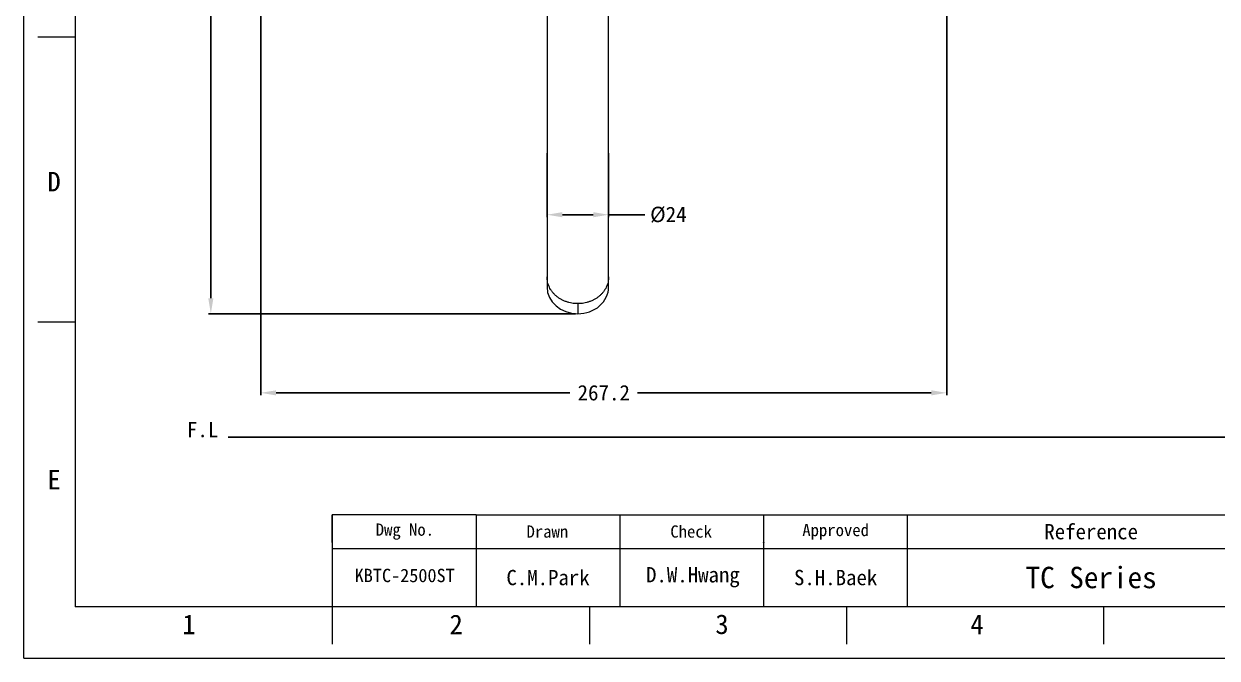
# Model space of a CAD drawing. Header units: millimetres. Extents: x 765 to 1606, y 133 to 728.
# Drawn here: x 765.3 to 1230.1, y 133 to 380.2 of the extents above; entities that cross this region are included whole.
import ezdxf
from ezdxf.enums import TextEntityAlignment as Align

# ---------------------------------------------------------------- set-up
doc = ezdxf.new("R2010")
doc.units = ezdxf.units.MM
doc.layers.add('DIM', color=3, linetype='Continuous', lineweight=9)
doc.layers.add('FORM', color=7, linetype='Continuous', lineweight=13)
doc.layers.add('TEXT', color=2, linetype='Continuous')
doc.layers.add('벽', color=2, linetype='Continuous')
doc.dimstyles.new('겸용-샤워욕조용1', dxfattribs={"dimscale": 0.6, "dimtxt": 10, "dimasz": 10, "dimexe": 1.5, "dimexo": 1.5, "dimgap": 2, "dimtad": 0, "dimtih": 1, "dimtoh": 1, "dimdec": 1, "dimdsep": 46, "dimtxsty": 'Standard', "dimcen": 2.5, "dimclrd": 5, "dimclre": 5, "dimclrt": 5, "dimadec": 1, "dimazin": 2, "dimtfac": 1, "dimtdec": 1, "dimtmove": 0, "dimatfit": 3, "dimfxl": 1.25, "dimarcsym": 0})

# ---------------------------------------------------------------- blocks, each defined once
blk = doc.blocks.new('*D62')
at = {"layer": 'Defpoints', "color": 0, "lineweight": 18, "transparency": 16777216}
for p in [(838.16, 516.3), (879.11, 516.3), (981.11, 267.23)]:
    blk.add_point(p, dxfattribs=at)
at = {"layer": 'DIM', "color": 5, "lineweight": -2, "transparency": 16777216}
for p, q in [((878.21, 516.3), (837.26, 516.3)), ((838.16, 510.3), (838.16, 395.96)), ((838.16, 273.23), (838.16, 387.56)), ((980.21, 267.23), (837.26, 267.23))]:
    blk.add_line(p, q, dxfattribs=at)
at = {"layer": 'DIM', "color": 5, "lineweight": 18, "transparency": 16777216}
for points in [[(837.16, 510.3), (839.16, 510.3), (838.16, 516.3)], [(837.16, 273.23), (839.16, 273.23), (838.16, 267.23)]]:
    blk.add_solid(points, dxfattribs=at)
at = {"layer": 'DIM', "color": 5, "transparency": 16777216, "insert": (838.16, 391.76), "char_height": 6, "attachment_point": 5}
blk.add_mtext('249.1', dxfattribs=at)
blk = doc.blocks.new('*D63')
at = {"layer": 'Defpoints', "color": 0, "lineweight": 18, "transparency": 16777216}
for p in [(857.61, 406.2), (1124.81, 406.67), (1124.81, 236.4)]:
    blk.add_point(p, dxfattribs=at)
at = {"layer": 'DIM', "color": 5, "lineweight": -2, "transparency": 16777216}
for p, q in [((857.61, 405.3), (857.61, 235.5)), ((1124.81, 405.77), (1124.81, 235.5)), ((863.61, 236.4), (978.01, 236.4)), ((1118.81, 236.4), (1004.41, 236.4))]:
    blk.add_line(p, q, dxfattribs=at)
at = {"layer": 'DIM', "color": 5, "lineweight": 18, "transparency": 16777216}
for points in [[(863.61, 237.4), (863.61, 235.4), (857.61, 236.4)], [(1118.81, 237.4), (1118.81, 235.4), (1124.81, 236.4)]]:
    blk.add_solid(points, dxfattribs=at)
at = {"layer": 'DIM', "color": 5, "transparency": 16777216, "insert": (991.21, 236.4), "char_height": 6, "attachment_point": 5}
blk.add_mtext('267.2', dxfattribs=at)
blk = doc.blocks.new('*D74')
at = {"layer": 'Defpoints', "color": 0, "lineweight": 18, "transparency": 16777216}
for p in [(969.11, 330.68), (993.11, 330.68), (993.11, 305.79)]:
    blk.add_point(p, dxfattribs=at)
at = {"layer": 'DIM', "color": 5, "lineweight": -2, "transparency": 16777216}
for p, q in [((969.11, 329.78), (969.11, 304.89)), ((993.11, 329.78), (993.11, 304.89)), ((975.11, 305.79), (987.11, 305.79)), ((993.11, 305.79), (1007.19, 305.79))]:
    blk.add_line(p, q, dxfattribs=at)
at = {"layer": 'DIM', "color": 5, "lineweight": 18, "transparency": 16777216}
for points in [[(975.11, 306.79), (975.11, 304.79), (969.11, 305.79)], [(987.11, 306.79), (987.11, 304.79), (993.11, 305.79)]]:
    blk.add_solid(points, dxfattribs=at)
at = {"layer": 'DIM', "color": 5, "transparency": 16777216, "insert": (1016.39, 305.79), "char_height": 6, "attachment_point": 5}
blk.add_mtext('%%C24', dxfattribs=at)

msp = doc.modelspace()

# ---------------------------------------------------------------- linework, layer by layer
at = {"linetype": 'Continuous', "lineweight": 18}
for p, q in [((969.11, 406.2), (969.11, 305.79)), ((993.11, 305.79), (993.11, 406.2)), ((969.11, 305.79), (969.11, 281.54)), ((993.11, 281.54), (993.11, 305.79)), ((969.11, 281.54), (969.11, 277.62)), ((993.11, 277.62), (993.11, 281.54))]:
    msp.add_line(p, q, dxfattribs=at)
at = {"linetype": 'Continuous', "lineweight": 13}
msp.add_line((981.11, 271.15), (981.11, 267.23), dxfattribs=at)
at = {"linetype": 'Continuous', "lineweight": 18}
for start_param, end_param in [(0, 1.570796), (1.570796, 3.141593)]:
    msp.add_ellipse((981.11, 277.62), major_axis=(-12, 0), ratio=0.866025, start_param=start_param, end_param=end_param, dxfattribs=at)
at = {"linetype": 'Continuous', "lineweight": 13}
for points, knots in [([(981.11, 271.15), (980.72, 271.15), (980.33, 271.17), (979.55, 271.23), (979.16, 271.28), (978.39, 271.42), (978.01, 271.5), (977.25, 271.7), (976.88, 271.81), (976.16, 272.07), (975.8, 272.22), (975.11, 272.54), (974.77, 272.71), (974.12, 273.09), (973.8, 273.29), (973.2, 273.73), (972.91, 273.95), (972.35, 274.43), (971.82, 274.94), (971.35, 275.49), (970.92, 276.05), (970.72, 276.34), (970.35, 276.94), (970.18, 277.25), (969.88, 277.88), (969.74, 278.2), (969.52, 278.85), (969.42, 279.18), (969.27, 279.85), (969.21, 280.19), (969.13, 280.86), (969.11, 281.2), (969.11, 281.55), (969.11, 281.55), (969.11, 281.56)], [0, 0, 0, 0, 0.062445, 0.062445, 0.124891, 0.124891, 0.187336, 0.187336, 0.249781, 0.249781, 0.312227, 0.312227, 0.374672, 0.374672, 0.437118, 0.437118, 0.499563, 0.499563, 0.562008, 0.624454, 0.624454, 0.686899, 0.686899, 0.749344, 0.749344, 0.81179, 0.81179, 0.874235, 0.874235, 0.93668, 0.93668, 0.999126, 0.999126, 1, 1, 1, 1]), ([(993.11, 281.61), (993.11, 281.59), (993.11, 281.57), (993.11, 281.2), (993.09, 280.86), (993.02, 280.19), (992.96, 279.85), (992.81, 279.18), (992.71, 278.85), (992.48, 278.2), (992.35, 277.88), (992.05, 277.25), (991.88, 276.94), (991.51, 276.34), (991.31, 276.05), (990.87, 275.49), (990.4, 274.94), (989.88, 274.43), (989.32, 273.95), (989.03, 273.73), (988.42, 273.29), (988.11, 273.09), (987.45, 272.71), (987.12, 272.54), (986.42, 272.22), (986.07, 272.07), (985.34, 271.81), (984.97, 271.7), (984.22, 271.5), (983.84, 271.42), (983.07, 271.28), (982.68, 271.23), (981.9, 271.17), (981.51, 271.15), (981.11, 271.15)], [0, 0, 0, 0, 0.004201, 0.004201, 0.066438, 0.066438, 0.128676, 0.128676, 0.190913, 0.190913, 0.253151, 0.253151, 0.315388, 0.315388, 0.377626, 0.377626, 0.439863, 0.502101, 0.502101, 0.564338, 0.564338, 0.626575, 0.626575, 0.688813, 0.688813, 0.75105, 0.75105, 0.813288, 0.813288, 0.875525, 0.875525, 0.937763, 0.937763, 1, 1, 1, 1])]:
    msp.add_open_spline(points, degree=3, knots=knots, dxfattribs=at)
at = {"layer": 'FORM', "color": 7, "linetype": 'Continuous'}
for p, q in [((765.33, 133.04), (765.33, 727.75)), ((785.36, 707.73), (785.36, 153.07)), ((785.36, 374.93), (770.8, 374.93)), ((785.36, 264), (770.8, 264)), ((941.5, 188.82), (885.48, 188.82)), ((885.48, 188.82), (885.48, 153.07)), ((885.48, 178.1), (885.48, 188.82)), ((1586.31, 153.07), (785.36, 153.07)), ((885.48, 153.07), (885.48, 138.51)), ((985.6, 153.07), (985.6, 138.51)), ((1085.71, 153.07), (1085.71, 138.51)), ((1185.83, 153.07), (1185.83, 138.51)), ((765.33, 133.04), (1606.33, 133.04))]:
    msp.add_line(p, q, dxfattribs=at)
at = {"layer": 'FORM'}
for p, q in [((941.5, 188.82), (1586.31, 188.82)), ((941.5, 188.82), (941.5, 153.07)), ((997.51, 188.82), (997.51, 153.07)), ((1053.53, 153.07), (1053.53, 188.82)), ((1109.55, 153.07), (1109.55, 188.82)), ((885.48, 175.71), (1443.28, 175.71))]:
    msp.add_line(p, q, dxfattribs=at)
at = {"layer": 'TEXT'}
msp.add_point((1053.53, 178.1), dxfattribs=at)
at = {"layer": '벽'}
msp.add_line((844.96, 219.1), (1522.81, 219.1), dxfattribs=at)

# ---------------------------------------------------------------- texts
at = {"layer": 'FORM', "char_height": 7.63, "attachment_point": 5}
for s, width, insert in [('D', 10.0119, (777.1, 318.69)), ('E', 10.0119, (777.1, 202.58)), ('1', 50.0595, (829.64, 146.19)), ('2', 50.0595, (933.72, 146.19)), ('3', 50.0595, (1037.28, 146.19)), ('4', 50.0595, (1136.63, 146.19))]:
    msp.add_mtext_dynamic_manual_height_columns(s, width=width, gutter_width=12.51, heights=[0], dxfattribs=dict(at, insert=insert))
at = {"layer": 'TEXT', "attachment_point": 5}
for s, width, gutter_width, insert, char_height in [('Dwg No.', 56.019, 29.8, (913.75, 182.33), 4.768), ('Drawn', 56.019, 29.8, (969.24, 182.33), 4.768), ('Check', 56.019, 29.8, (1025.26, 182.33), 4.768), ('Approved', 56.019, 29.8, (1081.54, 182.27), 4.768), ('Reference', 143.0272, 29.8, (1181.07, 182.27), 5.959), ('KBTC-2500ST', 48.9784, 26.05, (913.68, 165.21), 5.2105), ('C.M.Park', 56.019, 29.8, (969.51, 164.39), 5.959), ('D.W.Hwang', 56.019, 29.8, (1025.94, 164.56), 5.959), ('S.H.Baek', 56.019, 29.8, (1081.54, 164.39), 5.959), ('TC Series', 143.0272, 29.8, (1181.07, 164.39), 8.343)]:
    msp.add_mtext_dynamic_manual_height_columns(s, width=width, gutter_width=gutter_width, heights=[0], dxfattribs=dict(at, insert=insert, char_height=char_height))
at = {"layer": '벽'}
msp.add_text('F.L', height=6, dxfattribs=at).set_placement((834.96, 222.1), align=Align.MIDDLE_CENTER)

# ---------------------------------------------------------------- dimensions: what is measured, and where the dimension line sits
at = {"layer": 'DIM', "color": 1}
dim = msp.add_linear_dim(base=(838.16, 516.3), p1=(981.11, 267.23), p2=(879.11, 516.3), angle=90, dimstyle='겸용-샤워욕조용1', dxfattribs=at)
dim.commit()
dim.dimension.update_dxf_attribs({"geometry": '*D62', "text_midpoint": (838.16, 391.76)})
dim = msp.add_linear_dim(base=(1124.81, 236.4), p1=(857.61, 406.2), p2=(1124.81, 406.67), dimstyle='겸용-샤워욕조용1', dxfattribs=at)
dim.commit()
dim.dimension.update_dxf_attribs({"geometry": '*D63', "text_midpoint": (991.21, 236.4)})
dim = msp.add_linear_dim(base=(993.11, 305.79), p1=(969.11, 330.68), p2=(993.11, 330.68), text='%%C<>', dimstyle='겸용-샤워욕조용1', dxfattribs=at)
dim.commit()
dim.dimension.update_dxf_attribs({"geometry": '*D74', "text_midpoint": (1016.39, 305.79), "dimtype": 160})

doc.saveas('drawing.dxf')
